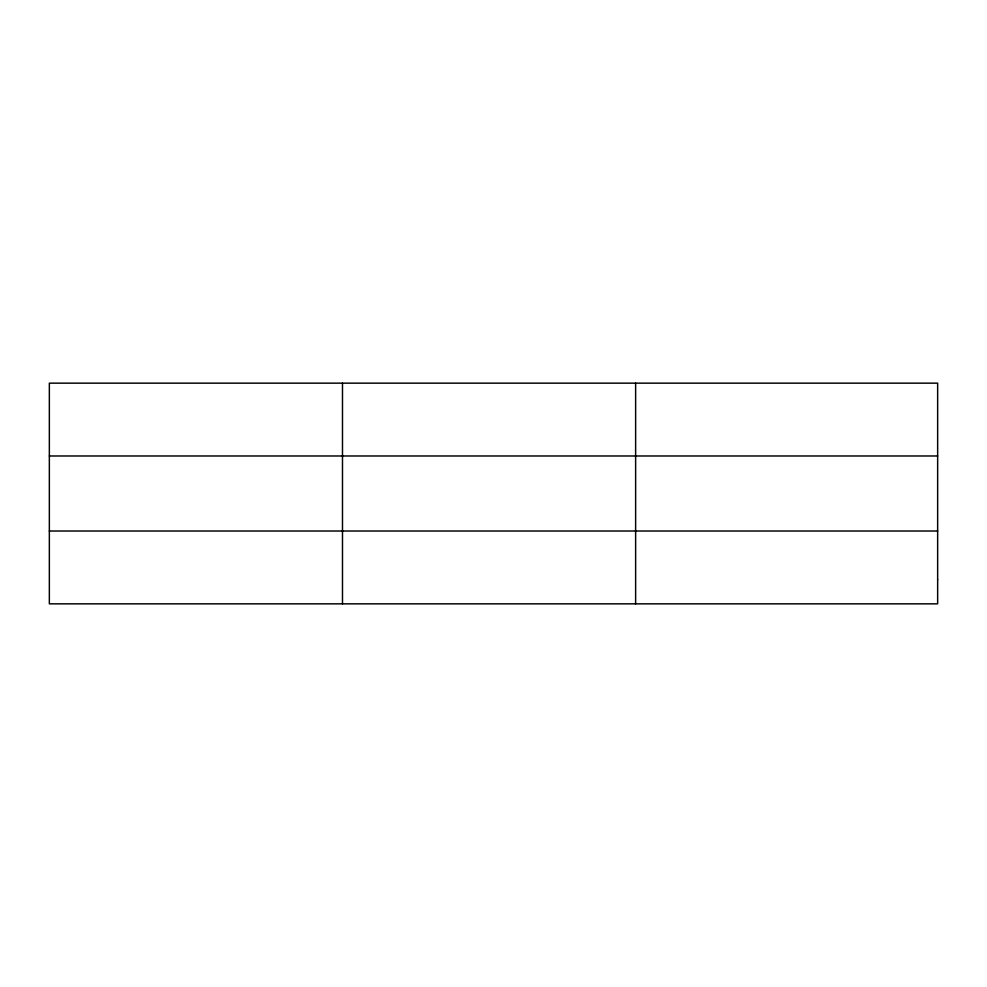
<?xml version="1.0" encoding="UTF-8"?>
<svg xmlns="http://www.w3.org/2000/svg" width="987" height="987" viewBox="0 0 987 987"><rect width="100%" height="100%" fill="white"/><g stroke="black" fill="none" stroke-linecap="round" stroke-linejoin="round"><path stroke-width="1.48" d="M342.489 383.153L342.489 603.847M635.628 383.153L635.628 603.847M49.35 455.982L937.65 455.982M49.35 531.018L937.65 531.018M937.65 579.566L937.65 603.847L49.35 603.847L49.35 383.153L937.65 383.153L937.65 579.566"/></g></svg>
